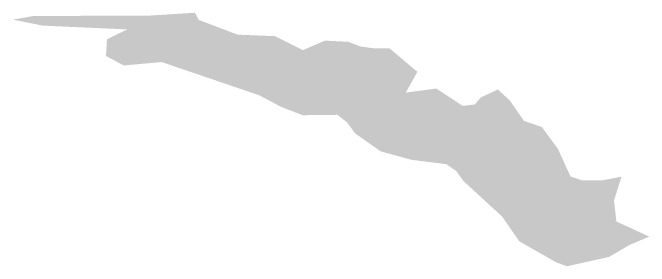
# Model space of a CAD drawing. Header units: inches. Extents: x -180 to 180, y -58 to 84.
# Drawn here: x -38.017 to -35.799, y -54.867 to -53.984 of the extents above; entities that cross this region are included whole.
import ezdxf

# ---------------------------------------------------------------- set-up
doc = ezdxf.new("R2010")
doc.units = ezdxf.units.IN
doc.header["$MEASUREMENT"] = 0

msp = doc.modelspace()

# ---------------------------------------------------------------- hatches: boundary and pattern name
msp.add_hatch(color=256).paths.add_polyline_path([(-37.1033, -54.0656), (-37.0061, -54.1143), (-36.9289, -54.0812), (-36.8489, -54.0851), (-36.8052, -54.1015), (-36.7601, -54.1077), (-36.7038, -54.1081), (-36.6069, -54.1898), (-36.6474, -54.2623), (-36.541, -54.248), (-36.4486, -54.3084), (-36.4067, -54.3033), (-36.3858, -54.2789), (-36.3265, -54.2512), (-36.2853, -54.2887), (-36.2356, -54.3604), (-36.1726, -54.3822), (-36.1169, -54.4583), (-36.0731, -54.5541), (-36.0331, -54.5677), (-35.9646, -54.5681), (-35.8953, -54.5548), (-35.9215, -54.6375), (-35.9133, -54.7108), (-35.7986, -54.7635), (-35.8669, -54.7924), (-35.9389, -54.8343), (-36.0855, -54.8668), (-36.1236, -54.8529), (-36.2517, -54.7799), (-36.3115, -54.6938), (-36.4458, -54.5707), (-36.4721, -54.5345), (-36.5065, -54.5112), (-36.6281, -54.4961), (-36.735, -54.4666), (-36.8239, -54.4043), (-36.8517, -54.366), (-36.886, -54.3395), (-37.0067, -54.3409), (-37.0828, -54.3115), (-37.1581, -54.2715), (-37.4977, -54.1559), (-37.6309, -54.1675), (-37.6923, -54.1348), (-37.689, -54.0768), (-37.6188, -54.0421), (-37.9128, -54.0289), (-38.0174, -54.008), (-37.9455, -53.9956), (-37.5358, -53.9937), (-37.3822, -53.9841), (-37.3687, -54.0092), (-37.2328, -54.0605), (-37.1033, -54.0656)], flags=0)

doc.saveas('drawing.dxf')
